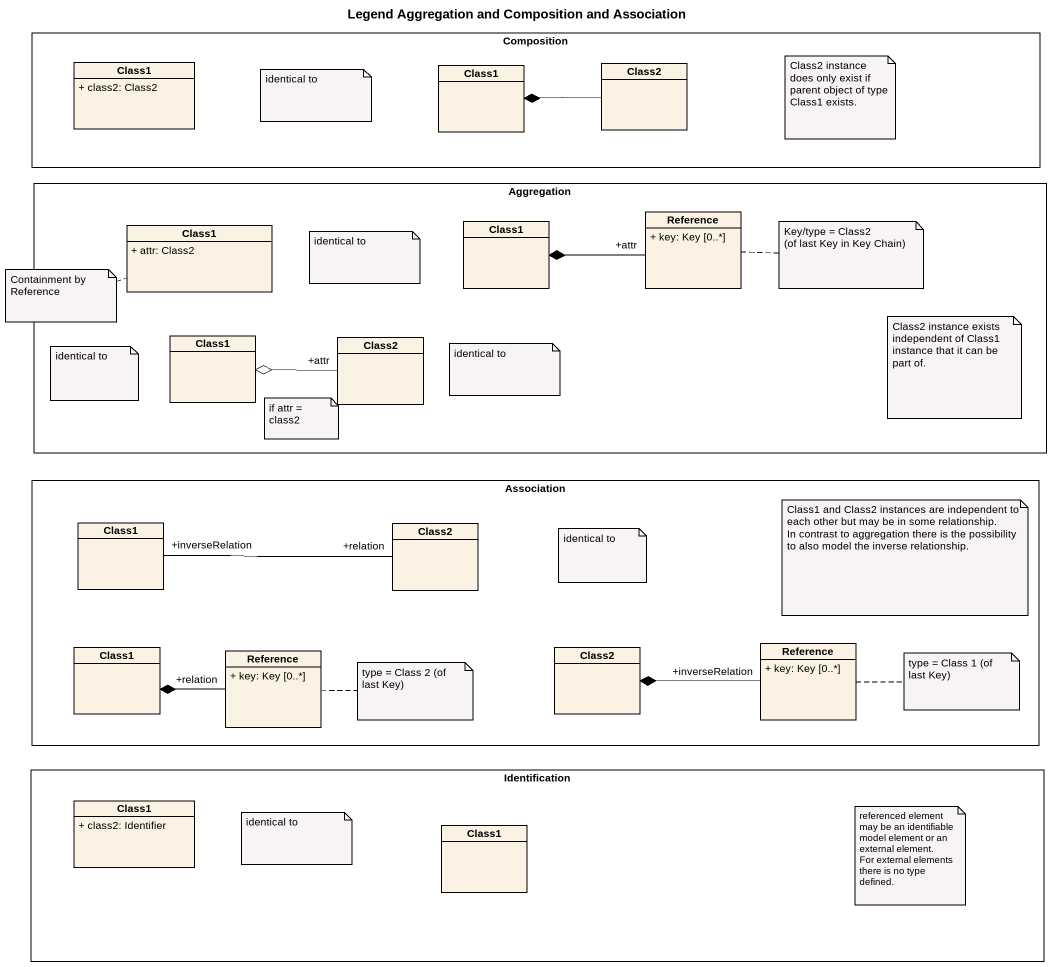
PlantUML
@startuml
title Legend Aggregation and Composition and Association
hide circle
hide empty members
skinparam classAttributeIconSize 0
rectangle Composition {
  class Class1 {
    + class2: Class2
  }
  class "Class1" as Class1_2
  class Class2
}
rectangle Aggregation {
  class "Class1" as Class1_3 {
    + attr: Class2
  }
  class "Class1" as Class1_4
  class Reference {
    + key: Key [0..*]
  }
  class "Class1" as Class1_5
  class "Class2" as Class2_2
}
rectangle Association {
  class "Class1" as Class1_6
  class "Class2" as Class2_3
  class "Class1" as Class1_7
  class "Reference" as Reference_2 {
    + key: Key [0..*]
  }
  class "Class2" as Class2_4
  class "Reference" as Reference_3 {
    + key: Key [0..*]
  }
}
rectangle Identification {
  class "Class1" as Class1_8 {
    + class2: Identifier
  }
  class "Class1" as Class1_9
}
Class2 -left-* Class1_2
Reference "+attr" -left-* Class1_4
Class2_2 "+attr" -left-o Class1_5
Class1_6 "+inverseRelation" -right- "+relation" Class2_3
Reference_2 "+relation" -left-* Class1_7
Reference_3 "+inverseRelation" -left-* Class2_4
note as N1
  Class2 instance does only exist if parent object of type Class1 exists.
end note
note as N2
  identical to
end note
note as N3
  identical to
end note
note right of Reference
  Key/type = Class2
  (of last Key in Key Chain)
end note
note left of Class1_3 : Containment by Reference
note as N6
  Class2 instance exists independent of Class1 instance that it can be part of.
end note
note as N7
  identical to
end note
note as N8
  identical to
end note
note as N9
  if attr = class2
end note
note as N10
  identical to
end note
note as N11
  Class1 and Class2 instances are independent to each other but may be in some relationship.
  In contrast to aggregation there is the possibility to also model the inverse relationship.
end note
note right of Reference_2 : type = Class 2 (of last Key)
note right of Reference_3 : type = Class 1 (of last Key)
note as N14
  identical to
end note
note as N15
  referenced element may be an identifiable model element or an external element.
  For external elements there is no type defined.
end note
@enduml
